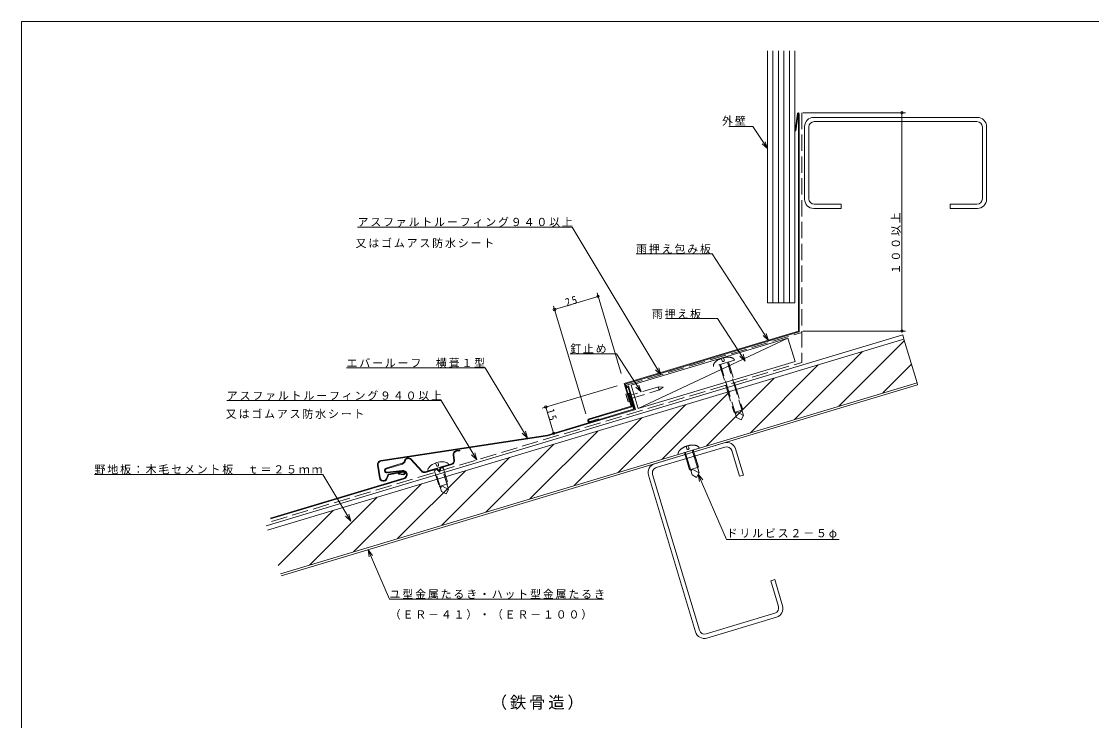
# Model space of a CAD drawing. Units: millimetres, scale not verified. Extents: x -567 to 1761, y -2125 to 401.
# Drawn here: x -567 to 21, y -1707 to -1323 of the extents above; entities that cross this region are included whole.
import ezdxf

# ---------------------------------------------------------------- set-up
doc = ezdxf.new("R2010")
doc.units = ezdxf.units.MM
doc.header["$LTSCALE"] = 3
doc.linetypes.add('DASHED3', pattern=[4, 3, -1])
doc.layers.add('0-0_0', color=7, linetype='Continuous', lineweight=18)
doc.styles.add('ＭＳ ゴシック', font='')
doc.styles.get('ＭＳ ゴシック').set_extended_font_data('MS Gothic')

msp = doc.modelspace()

# ---------------------------------------------------------------- linework, layer by layer
at = {"layer": '0-0_0', "color": 3}
for p, q in [((-156.854, -1339.047), (-156.854, -1477.502)), ((-153.853, -1339.047), (-153.853, -1477.502)), ((-150.853, -1339.047), (-150.853, -1477.502)), ((-147.854, -1339.047), (-147.854, -1477.502)), ((-144.854, -1339.047), (-144.854, -1477.502)), ((-141.853, -1477.502), (-141.853, -1339.047)), ((-156.854, -1477.502), (-141.853, -1477.502)), ((-233.653, -1523.302), (-233.27, -1523.187)), ((-229.889, -1535.849), (-233.653, -1523.302)), ((-229.391, -1536.117), (-233.27, -1523.187)), ((-229.889, -1535.849), (-277.803, -1550.223)), ((-229.391, -1536.117), (-277.715, -1550.615)), ((-369.474, -1564.25), (-277.803, -1550.223)), ((-369.413, -1564.645), (-277.715, -1550.615)), ((-327.77, -1558.731), (-325.974, -1558.52)), ((-327.723, -1559.128), (-325.927, -1558.918)), ((-325.974, -1558.52), (-325.927, -1558.918)), ((-347.128, -1570.139), (-352.999, -1563.718)), ((-346.832, -1569.869), (-352.704, -1563.448)), ((-329.691, -1561.226), (-329.287, -1564.071)), ((-328.891, -1564.014), (-329.295, -1561.169)), ((-371.316, -1566.757), (-370.241, -1573.775)), ((-370.92, -1566.697), (-369.846, -1573.715)), ((-357.703, -1565.737), (-366.509, -1568.378)), ((-357.588, -1566.12), (-366.394, -1568.762)), ((-357.724, -1569.625), (-366.014, -1570.599)), ((-365.967, -1570.996), (-357.449, -1569.996)), ((-365.469, -1571.73), (-357.076, -1570.233)), ((-344.987, -1570.378), (-338.727, -1568.501)), ((-344.872, -1570.762), (-338.833, -1568.95)), ((-338.727, -1568.501), (-337.272, -1569.872)), ((-337.272, -1569.872), (-336.811, -1567.926)), ((-336.811, -1567.926), (-330.552, -1566.048)), ((-336.475, -1568.243), (-330.437, -1566.431)), ((-356.751, -1573.908), (-430.157, -1595.93)), ((-356.636, -1574.291), (-430.042, -1596.313)), ((-366.361, -1574.016), (-365.469, -1571.73)), ((-359.778, -1571.778), (-359.744, -1571.379)), ((-357.012, -1572.014), (-359.778, -1571.778)), ((-356.977, -1571.616), (-359.744, -1571.379))]:
    msp.add_line(p, q, dxfattribs=at)
at = {"layer": '0-0_0'}
for p, q in [((-140.314, -1373.546), (-141.746, -1383.005)), ((-139.918, -1373.606), (-141.35, -1383.065)), ((-139.854, -1373.61), (-139.854, -1493.178)), ((-139.453, -1493.476), (-139.453, -1373.61)), ((-137.453, -1373.058), (-80.958, -1373.058)), ((-82.958, -1493.058), (-82.958, -1373.058)), ((-164.912, -1380.696), (-178.107, -1380.696)), ((-156.854, -1392.739), (-164.912, -1380.696)), ((-141.746, -1383.005), (-141.35, -1383.065)), ((-156.854, -1392.739), (-159.863, -1390.104)), ((-158.142, -1388.952), (-156.854, -1392.739)), ((-264.33, -1435.867), (-382.219, -1435.867)), ((-215.479, -1517.085), (-264.33, -1435.867)), ((-187.197, -1450.666), (-229.08, -1450.666)), ((-156.35, -1498.221), (-187.197, -1450.666)), ((-250.003, -1474.021), (-273.949, -1481.205)), ((-237.3, -1516.366), (-250.578, -1472.106)), ((-256.737, -1538.579), (-274.524, -1479.289)), ((-184.324, -1486.112), (-211.978, -1486.112)), ((-169.086, -1509.602), (-184.324, -1486.112)), ((-139.854, -1493.178), (-235.636, -1521.913)), ((-235.138, -1522.181), (-139.453, -1493.476)), ((-137.453, -1493.058), (-80.958, -1493.058)), ((-431.73, -1602.457), (-81.852, -1497.493)), ((-231.834, -1522.756), (-145.629, -1496.894)), ((-145.629, -1496.894), (-227.954, -1535.686)), ((-145.629, -1496.894), (-141.75, -1509.825)), ((-117.743, -1534.362), (-81.626, -1498.244)), ((-81.852, -1497.493), (-74.668, -1521.439)), ((-239.901, -1505.541), (-265.346, -1505.541)), ((-226.295, -1526.514), (-239.901, -1505.541)), ((-141.987, -1541.635), (-104.7, -1504.348)), ((-141.75, -1509.825), (-227.954, -1535.686)), ((-166.231, -1548.908), (-128.944, -1511.621)), ((-93.5, -1527.088), (-77.71, -1511.299)), ((-215.479, -1517.085), (-218.358, -1514.307)), ((-216.584, -1513.24), (-215.479, -1517.085)), ((-424.546, -1626.402), (-74.668, -1521.439)), ((-239.467, -1523.062), (-280.654, -1535.418)), ((-235.636, -1521.913), (-231.901, -1534.364)), ((-231.403, -1534.633), (-235.138, -1522.181)), ((-227.954, -1535.686), (-231.834, -1522.756)), ((-190.475, -1556.181), (-153.188, -1518.894)), ((-214.718, -1563.454), (-177.431, -1526.167)), ((-336.214, -1531.291), (-454.103, -1531.291)), ((-316.628, -1563.854), (-336.214, -1531.291)), ((-278.738, -1534.843), (-274.428, -1549.211)), ((-231.901, -1534.364), (-254.888, -1541.261)), ((-254.773, -1541.644), (-231.403, -1534.633)), ((-238.962, -1570.727), (-201.675, -1533.44)), ((-263.206, -1578), (-225.919, -1540.713)), ((-171.429, -1541.905), (-170.089, -1539.415)), ((-249.64, -1541.357), (-254.429, -1542.793)), ((-249.525, -1541.74), (-254.314, -1543.176)), ((-249.64, -1541.357), (-249.525, -1541.74)), ((-288.831, -1551.911), (-291.709, -1549.133)), ((-289.935, -1548.066), (-288.831, -1551.911)), ((-287.449, -1585.273), (-250.162, -1547.986)), ((-311.693, -1592.546), (-274.406, -1555.26)), ((-194.492, -1570.959), (-198.228, -1558.507)), ((-197.748, -1558.363), (-194.875, -1567.941)), ((-335.937, -1599.819), (-298.65, -1562.533)), ((-316.628, -1563.854), (-319.506, -1561.077)), ((-317.732, -1560.01), (-316.628, -1563.854)), ((-202.538, -1559.8), (-199.664, -1569.378)), ((-198.323, -1572.108), (-202.059, -1559.656)), ((-360.18, -1607.093), (-322.893, -1569.806)), ((-346.195, -1569.697), (-346.214, -1569.742)), ((-332.075, -1566.506), (-343.563, -1569.952)), ((-339.137, -1565.913), (-338.851, -1566.868)), ((-337.701, -1566.523), (-337.988, -1565.568)), ((-194.875, -1567.941), (-199.664, -1569.378)), ((-198.898, -1570.19), (-198.209, -1568.957)), ((-198.209, -1568.957), (-194.492, -1570.959)), ((-401.339, -1571.825), (-526.786, -1571.825)), ((-385.877, -1597.533), (-401.339, -1571.825)), ((-195.833, -1573.449), (-198.323, -1572.108)), ((-195.833, -1573.449), (-194.492, -1570.959)), ((-194.918, -1571.749), (-192.429, -1574.88)), ((-194.918, -1571.749), (-179.344, -1607.597)), ((-194.328, -1575.705), (-194.918, -1571.749)), ((-384.424, -1614.366), (-347.137, -1577.079)), ((-333.509, -1582.597), (-332.168, -1580.106)), ((-408.667, -1621.639), (-371.381, -1584.352)), ((-425.898, -1621.898), (-395.624, -1591.625)), ((-386.981, -1593.689), (-385.877, -1597.533)), ((-385.877, -1597.533), (-388.755, -1594.756)), ((-179.344, -1607.597), (-117.411, -1607.597)), ((-376.401, -1613.212), (-373.912, -1616.343)), ((-376.401, -1613.212), (-364.592, -1640.396)), ((-375.811, -1617.168), (-376.401, -1613.212)), ((-364.592, -1640.396), (-247.029, -1640.396))]:
    msp.add_line(p, q, dxfattribs=at)
at = {"layer": '0-0_0', "linetype": 'DASHED3'}
for p, q in [((-137.953, -1373.058), (-137.953, -1510.252)), ((-234.396, -1522.741), (-137.953, -1493.809)), ((-429.611, -1597.749), (-137.953, -1510.252)), ((-175.035, -1509.015), (-186.524, -1512.462)), ((-183.174, -1511.457), (-175.261, -1537.834)), ((-173.92, -1540.564), (-182.695, -1511.313)), ((-182.098, -1508.422), (-181.811, -1509.377)), ((-180.662, -1509.033), (-180.948, -1508.078)), ((-170.089, -1539.415), (-178.864, -1510.164)), ((-178.385, -1510.02), (-170.472, -1536.398)), ((-230.481, -1535.791), (-234.396, -1522.741)), ((-170.472, -1536.398), (-175.261, -1537.834)), ((-171.429, -1541.905), (-173.92, -1540.564)), ((-194.399, -1557.358), (-205.887, -1560.805)), ((-201.461, -1556.765), (-201.175, -1557.721)), ((-200.025, -1557.376), (-200.312, -1556.421)), ((-340.213, -1568.947), (-337.34, -1578.526)), ((-335.999, -1581.256), (-339.735, -1568.804)), ((-332.168, -1580.106), (-335.903, -1567.654)), ((-335.424, -1567.511), (-332.551, -1577.089)), ((-332.551, -1577.089), (-337.34, -1578.526)), ((-336.574, -1579.338), (-335.886, -1578.104)), ((-333.509, -1582.597), (-335.999, -1581.256)), ((-335.886, -1578.104), (-332.168, -1580.106))]:
    msp.add_line(p, q, dxfattribs=at)
at = {"layer": '0-0_0', "color": 2}
for p, q in [((-131.453, -1375.631), (-41.453, -1375.631)), ((-136.453, -1420.631), (-136.453, -1380.631)), ((-134.154, -1380.931), (-134.154, -1420.331)), ((-131.154, -1377.931), (-41.753, -1377.931)), ((-38.753, -1380.931), (-38.753, -1420.331)), ((-36.453, -1380.631), (-36.453, -1420.631)), ((-131.154, -1423.331), (-116.453, -1423.331)), ((-116.453, -1425.631), (-116.453, -1423.331)), ((-56.453, -1425.631), (-56.453, -1423.331)), ((-56.453, -1423.331), (-41.753, -1423.331)), ((-131.453, -1425.631), (-116.453, -1425.631)), ((-56.453, -1425.631), (-41.453, -1425.631)), ((-180.642, -1554.484), (-218.955, -1565.978)), ((-218.007, -1568.095), (-180.268, -1556.773)), ((-176.533, -1558.785), (-172.309, -1572.865)), ((-174.416, -1557.836), (-170.106, -1572.204)), ((-222.307, -1572.204), (-196.446, -1658.408)), ((-220.018, -1571.83), (-194.329, -1657.46)), ((-170.106, -1572.204), (-172.309, -1572.865)), ((-152.865, -1629.673), (-155.068, -1630.334)), ((-155.068, -1630.334), (-150.844, -1644.414)), ((-152.865, -1629.673), (-148.555, -1644.041)), ((-190.593, -1659.471), (-152.855, -1648.15)), ((-190.22, -1661.76), (-151.907, -1650.267))]:
    msp.add_line(p, q, dxfattribs=at)
at = {"layer": '0-0_0', "color": 4}
for p in [(-424.201, -1627.552), (-74.668, -1521.439)]:
    msp.add_line(p, (-74.323, -1522.588), dxfattribs=at)
at = {"layer": '0-0_0'}
for points in [[(-567, -1322.85), (567, -1322.85), (567, -2124.75), (-567, -2124.75)], [(-233.972, -1527.46), (-234.738, -1527.69), (-233.474, -1531.904), (-232.707, -1531.674)]]:
    msp.add_lwpolyline(points, close=True, dxfattribs=at)
at = {"layer": '0-0_0', "color": 4}
msp.add_lwpolyline([(-432.42, -1600.158), (-82.541, -1495.194), (-81.852, -1497.493)], dxfattribs=at)
at = {"layer": '0-0_0'}
for points in [[(-157.584, -1494.416), (-156.35, -1498.221), (-159.321, -1495.542)], [(-170.321, -1505.798), (-169.086, -1509.602), (-172.058, -1506.924)], [(-288.831, -1551.911), (-312.025, -1513.349), (-388.268, -1513.349)], [(-227.53, -1522.709), (-226.295, -1526.514), (-229.267, -1523.836)]]:
    msp.add_lwpolyline(points, dxfattribs=at)
at = {"layer": '0-0_0', "linetype": 'DASHED3'}
for points in [[(-233.081, -1530.429), (-216.319, -1525.401), (-214.183, -1523.82), (-216.836, -1523.676), (-233.598, -1528.705)], [(-174.495, -1538.647), (-173.806, -1537.413), (-170.089, -1539.415)]]:
    msp.add_lwpolyline(points, dxfattribs=at)
at = {"layer": '0-0_0', "color": 3}
for points in [[(-365.988, -1574.162), (-365.178, -1572.084), (-357.006, -1570.627)], [(-338.833, -1568.95), (-337.042, -1570.638), (-336.475, -1568.243)]]:
    msp.add_lwpolyline(points, dxfattribs=at)
at = {"layer": '0-0_0'}
for centre in [(-82.958, -1373.058), (-250.003, -1474.021), (-250.003, -1474.021), (-273.949, -1481.205), (-82.958, -1493.058), (-278.738, -1534.843), (-274.428, -1549.211)]:
    msp.add_circle(centre, 0.667, dxfattribs=at)
for centre, radius, start, end in [((-139.886, -1373.61), 0.433, 0, 171.39218), ((-139.886, -1373.61), 0.0326, 0, 171.39218), ((-254.601, -1542.219), 1, 106.69922, 286.69923), ((-254.601, -1542.219), 0.6, 106.69922, 286.69923), ((-341.708, -1569.48), 1.913, 153.72292, 194.28799), ((-338.851, -1571.132), 5.21, 125.54144, 151.3347), ((-335.482, -1576.008), 11.136, 106.71393, 125.06425), ((-338.276, -1566.696), 0.6, 196.69923, 16.69923), ((-335.488, -1576.009), 11.136, 88.33421, 106.68454), ((-335.359, -1570.085), 5.21, 62.06377, 87.85704), ((-333.884, -1567.133), 1.913, 19.11047, 59.67555)]:
    msp.add_arc(centre, radius, start, end, dxfattribs=at)
at = {"layer": '0-0_0', "color": 2}
for centre, radius, start, end in [((-131.453, -1380.631), 5, 90, 180), ((-41.453, -1380.631), 5, 0, 90), ((-131.154, -1380.931), 3, 90, 180), ((-41.753, -1380.931), 3, 0, 90), ((-131.453, -1420.631), 5, 180, 270), ((-131.154, -1420.331), 3, 180, 270), ((-41.753, -1420.331), 3, 270, 0), ((-41.453, -1420.631), 5, 270, 0), ((-179.205, -1559.273), 5, 16.69923, 106.69923), ((-179.406, -1559.647), 3, 16.69923, 106.69923), ((-217.518, -1570.767), 5, 106.69922, 196.69923), ((-217.145, -1570.968), 3, 106.69922, 196.69923), ((-153.717, -1645.276), 3, 286.69923, 16.69923), ((-153.344, -1645.477), 5, 286.69923, 16.69923), ((-191.657, -1656.971), 5, 196.69923, 286.69923), ((-191.456, -1656.598), 3, 196.69923, 286.69923)]:
    msp.add_arc(centre, radius, start, end, dxfattribs=at)
at = {"layer": '0-0_0', "linetype": 'DASHED3'}
for centre, radius, start, end in [((-184.668, -1511.989), 1.913, 153.72292, 194.28799), ((-181.812, -1513.642), 5.21, 125.54144, 151.3347), ((-178.443, -1518.517), 11.136, 106.71393, 125.06425), ((-181.237, -1509.205), 0.6, 196.69923, 16.69923), ((-178.449, -1518.519), 11.136, 88.33421, 106.68454), ((-178.32, -1512.594), 5.21, 62.06377, 87.85704), ((-176.845, -1509.642), 1.913, 19.11047, 59.67555), ((-215.852, -1523.851), 1, 169.95555, 223.44292), ((-215.593, -1524.713), 1, 169.95555, 223.44292), ((-201.176, -1561.985), 5.21, 125.54144, 151.3347), ((-197.807, -1566.86), 11.136, 106.71393, 125.06425), ((-200.6, -1557.548), 0.6, 196.69923, 16.69923), ((-197.812, -1566.862), 11.136, 88.33421, 106.68454), ((-197.683, -1560.937), 5.21, 62.06377, 87.85704), ((-196.208, -1557.985), 1.913, 19.11047, 59.67555), ((-204.032, -1560.332), 1.913, 153.72292, 194.28799)]:
    msp.add_arc(centre, radius, start, end, dxfattribs=at)
at = {"layer": '0-0_0', "color": 3}
for centre, radius, start, end in [((-327.513, -1560.916), 2.2, 96.69923, 188.08359), ((-369.141, -1566.424), 2.2, 98.69923, 188.70291), ((-369.141, -1566.424), 1.8, 98.69923, 188.70291), ((-358.22, -1564.012), 1.8, 286.69923, 346.69923), ((-358.22, -1564.012), 2.2, 286.69923, 346.69923), ((-354.327, -1564.933), 2.2, 42.43953, 166.69923), ((-354.327, -1564.933), 1.8, 42.43953, 166.69923), ((-331.069, -1564.324), 1.8, 286.69923, 8.08359), ((-331.069, -1564.324), 2.2, 286.69923, 8.08359), ((-327.513, -1560.916), 1.8, 96.69923, 188.08359), ((-366.124, -1569.664), 1.342, 106.69922, 276.69923), ((-366.124, -1569.664), 0.942, 106.69922, 276.69923), ((-357.325, -1571.992), 2.4, 286.69923, 99.56221), ((-357.325, -1571.992), 2, 286.69923, 93.56294), ((-356.918, -1571.119), 0.9, 264.02316, 104.10925), ((-356.918, -1571.119), 0.5, 263.6521, 104.10925), ((-345.504, -1568.654), 2.2, 222.43954, 286.69923), ((-345.504, -1568.654), 1.8, 222.43954, 286.69923), ((-368.067, -1573.442), 2.2, 188.70291, 341.41335), ((-368.067, -1573.442), 1.8, 188.70291, 341.41335)]:
    msp.add_arc(centre, radius, start, end, dxfattribs=at)

# ---------------------------------------------------------------- texts
at = {"layer": '0-0_0', "attachment_point": 7, "style": 'ＭＳ ゴシック'}
for s, insert, char_height in [('\\T1.17;外壁', (-181.827, -1380.202), 4.399), ('\\T1.17;アスファルトルーフィング９４０以上', (-382.219, -1435.867), 4.399), ('\\T1.17;又はゴムアス防水シート', (-383.293, -1447.455), 4.399), ('\\T1.17;雨押え包み板', (-229.08, -1450.666), 4.399), ('\\T1.17;雨押え板', (-220.451, -1486.397), 4.399), ('\\T1.17;釘止め\u3000', (-265.346, -1505.541), 4.399), ('\\T1.17;エバールーフ\u3000横葺１型', (-388.268, -1513.349), 4.399), ('\\T1.17;アスファルトルーフィング９４０以上', (-454.103, -1531.291), 4.399), ('\\T1.17;又はゴムアス防水シート', (-454.642, -1541.336), 4.399), ('\\T1.17;野地板：木毛セメント板\u3000ｔ＝２５ｍｍ', (-526.786, -1571.825), 4.399), ('\\T1.17;ドリルビス２－５φ', (-179.344, -1607.597), 4.399), ('\\T1.17;ユ型金属たるき・ハット型金属たるき', (-364.592, -1640.396), 4.399), ('\\T1.17;（ＥＲ－４１）・（ＥＲ－１００）', (-364.517, -1651.645), 4.399), ('\\T1.17;（鉄骨造）', (-309, -1701.3), 6.598)]:
    msp.add_mtext(s, dxfattribs=dict(at, insert=insert, char_height=char_height))
at = {"layer": '0-0_0', "char_height": 4.399, "attachment_point": 7, "style": 'ＭＳ ゴシック'}
for s, insert, rotation in [('\\T1.17;１００以上', (-83.53, -1461.881), 90), ('\\T1.36;\\W0.9;25', (-267.226, -1479.565), 16.699), ('\\T1.36;\\W0.9;15', (-278.549, -1536.549), 286.699)]:
    msp.add_mtext(s, dxfattribs=dict(at, insert=insert, rotation=rotation))

doc.saveas('drawing.dxf')
